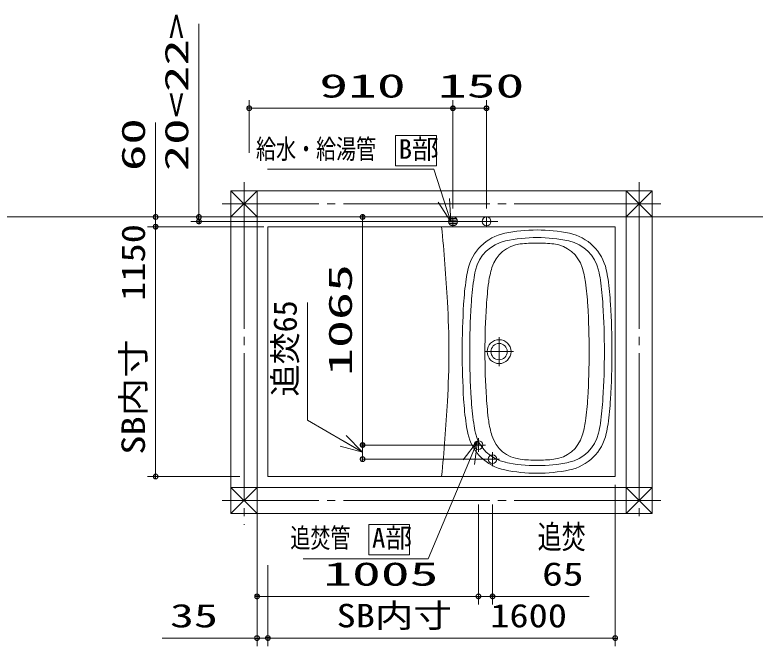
# Model space of a CAD drawing. Units: millimetres on the paper. Extents: x -375 to 305, y -152 to 152.
# Drawn here: x -162.8 to -71.9, y -37.2 to 40.3 of the extents above; entities that cross this region are included whole.
import ezdxf
from ezdxf.enums import TextEntityAlignment as Align

# ---------------------------------------------------------------- set-up
doc = ezdxf.new("R2010")
doc.units = ezdxf.units.MM
doc.linetypes.add('LONG_CHAIN', pattern=[21, 18, -1, 1, -1])
doc.layers.add('0-1_RV', color=7, linetype='Continuous', lineweight=9)
doc.layers.add('0-2_0', color=7, linetype='Continuous', lineweight=9)
doc.styles.add('ＭＳ ゴシック', font='')
doc.styles.get('ＭＳ ゴシック').set_extended_font_data('MS Gothic')

# ---------------------------------------------------------------- blocks, each defined once
blk = doc.blocks.new('_DOTSMALL')
at = {"layer": '0-2_0'}
for p, q in [((0.0746, 0.1), (-0.0746, 0.1)), ((0.1223, -0.0248), (-0.1223, -0.0248))]:
    blk.add_line(p, q, dxfattribs=at)
for points in [[(0.125, 0), (0.124, 0.0157), (0.1211, 0.0311), (0.1162, 0.046), (0.1095, 0.0602), (0.1011, 0.0735), (0.0911, 0.0856), (0.0797, 0.0963), (0.067, 0.1055), (0.0532, 0.1131), (0.0386, 0.1189), (0.0234, 0.1228), (0.0078, 0.1248), (-0.0078, 0.1248), (-0.0234, 0.1228), (-0.0386, 0.1189), (-0.0532, 0.1131), (-0.067, 0.1055), (-0.0797, 0.0963), (-0.0911, 0.0856), (-0.1011, 0.0735), (-0.1095, 0.0602), (-0.1162, 0.046), (-0.1211, 0.0311), (-0.124, 0.0157), (-0.125, 0), (0, 0)], [(-0.125, 0), (-0.124, -0.0157), (-0.1211, -0.0311), (-0.1162, -0.046), (-0.1095, -0.0602), (-0.1011, -0.0735), (-0.0911, -0.0856), (-0.0797, -0.0963), (-0.067, -0.1055), (-0.0532, -0.1131), (-0.0386, -0.1189), (-0.0234, -0.1228), (-0.0078, -0.1248), (0.0078, -0.1248), (0.0234, -0.1228), (0.0386, -0.1189), (0.0532, -0.1131), (0.067, -0.1055), (0.0797, -0.0963), (0.0911, -0.0856), (0.1011, -0.0735), (0.1095, -0.0602), (0.1162, -0.046), (0.1211, -0.0311), (0.124, -0.0157), (0.125, 0), (0, 0)]]:
    blk.add_lwpolyline(points, close=True, dxfattribs=at)
blk = doc.blocks.new('_OPEN30')
at = {"layer": '0-2_0'}
blk.add_line((0, 0), (-1, 0), dxfattribs=at)
blk.add_lwpolyline([(-1, 0.2679), (0, 0), (-1, -0.2679)], dxfattribs=at)

msp = doc.modelspace()

# ---------------------------------------------------------------- linework, layer by layer
at = {"layer": '0-1_RV'}
for p, q in [((-140.22, 15.47), (-140.22, 39.16)), ((-134.042, 23.335), (-134.042, 29.814)), ((-109.017, 16.489), (-109.017, 29.814)), ((-104.892, 16.489), (-104.892, 29.814)), ((-134.042, 28.814), (-109.017, 28.814)), ((-109.017, 28.814), (-104.892, 28.814)), ((-145.536, 15.47), (-145.536, 27.06)), ((-116.055, 25.475), (-116.055, 21.729)), ((-116.055, 25.475), (-111.055, 25.475)), ((-111.055, 25.475), (-111.055, 21.729)), ((-116.055, 21.729), (-111.055, 21.729)), ((-136.28, 18.67), (-136.28, -20.93)), ((-133.08, 15.47), (-136.28, 18.67)), ((-133.08, 18.67), (-136.28, 15.47)), ((-133.08, 18.67), (-133.08, -20.93)), ((-84.546, 18.67), (-84.546, -20.93)), ((-64.037, 15.47), (-375.164, 15.47)), ((46.546, 15.47), (-264.58, 15.47)), ((-136.78, 15.47), (-146.536, 15.47)), ((-145.536, 14.27), (-145.536, 15.47)), ((-131.175, 15.47), (-141.22, 15.47)), ((-140.22, 14.92), (-140.22, 15.47)), ((-84.546, 15.47), (-136.28, 15.47)), ((-114.158, 15.47), (-121.112, 15.47)), ((-120.112, -12.53), (-120.112, 15.47)), ((-103.515, 14.92), (-141.22, 14.92)), ((-108.471, 14.87), (-109.563, 14.87)), ((-108.489, 15.07), (-109.545, 15.07)), ((-108.527, 14.67), (-109.507, 14.67)), ((-108.595, 15.27), (-109.439, 15.27)), ((-135.18, 14.27), (-146.536, 14.27)), ((-132.246, 14.27), (-146.536, 14.27)), ((-145.536, -16.397), (-145.536, 14.27)), ((-89.08, 14.27), (-131.746, 14.27)), ((-131.746, 14.27), (-131.746, -16.397)), ((-108.702, 14.47), (-109.332, 14.47)), ((-89.08, 14.27), (-89.08, -16.397)), ((-135.18, -16.397), (-146.536, -16.397)), ((-89.08, -16.397), (-131.746, -16.397)), ((-84.546, -17.73), (-136.28, -17.73)), ((-133.08, -20.93), (-136.28, -17.73)), ((-133.08, -17.73), (-136.28, -20.93)), ((-89.08, -17.43), (-89.08, -37.226)), ((-87.746, -17.73), (-84.546, -20.93)), ((-84.546, -17.73), (-87.746, -20.93)), ((-133.08, -19.83), (-133.08, -37.226)), ((-105.88, -19.83), (-105.88, -32.11)), ((-104.146, -19.83), (-104.146, -32.11)), ((-84.546, -20.93), (-136.28, -20.93)), ((-119.333, -22.267), (-119.333, -26.013)), ((-119.333, -22.267), (-114.333, -22.267)), ((-114.333, -22.267), (-114.333, -26.013)), ((-133.08, -23.03), (-133.08, -32.11)), ((-119.333, -26.013), (-114.333, -26.013)), ((-131.746, -27.297), (-131.746, -37.226)), ((-131.746, -27.297), (-131.746, -37.226)), ((-105.88, -31.11), (-133.08, -31.11)), ((-104.146, -31.11), (-105.88, -31.11)), ((-104.146, -31.11), (-92.279, -31.11)), ((-133.08, -36.226), (-144.72, -36.226)), ((-131.746, -36.226), (-133.08, -36.226)), ((-89.08, -36.226), (-131.746, -36.226))]:
    msp.add_line(p, q, dxfattribs=at)
at = {"layer": '0-1_RV', "linetype": 'LONG_CHAIN'}
for p, q in [((-134.68, 19.736), (-134.68, -22.318)), ((-86.146, 19.736), (-86.146, -21.978)), ((-83.48, 17.07), (-137.346, 17.07)), ((-109.017, 15.539), (-109.017, 14.3)), ((-104.892, 15.539), (-104.892, 14.3)), ((-109.637, 14.92), (-108.397, 14.92)), ((-105.512, 14.92), (-104.272, 14.92)), ((-103.346, 0.723), (-103.346, -2.85)), ((-101.56, -1.064), (-105.133, -1.064)), ((-105.88, -11.677), (-105.88, -13.384)), ((-105.026, -12.53), (-106.733, -12.53)), ((-104.146, -13.41), (-104.146, -15.117)), ((-103.293, -14.264), (-105, -14.264)), ((-83.48, -19.33), (-137.346, -19.33))]:
    msp.add_line(p, q, dxfattribs=at)
at = {"layer": '0-1_RV'}
for points in [[(-131.795, 21.33), (-111.377, 21.33), (-110.131, 17.515)], [(-87.746, 15.47), (-84.546, 18.67), (-136.28, 18.67)], [(-84.546, 15.47), (-87.746, 18.67), (-87.746, -20.93)], [(-127.395, -26.512), (-112.074, -26.512), (-107.069, -14.622)]]:
    msp.add_lwpolyline(points, dxfattribs=at)
for centre, radius in [((-109.017, 14.92), 0.55), ((-109.017, 14.92), 0.55), ((-104.892, 14.92), 0.55), ((-103.346, -1.064), 1.467), ((-103.346, -1.064), 1), ((-105.88, -12.53), 0.533), ((-104.146, -14.264), 0.533)]:
    msp.add_circle(centre, radius, dxfattribs=at)
for centre, radius, start, end in [((-323.213, -7.064), 213.867, 3.24439, 5.72481), ((-98.68, -5.73), 19.6, 90, 101.67385), ((-98.68, -5.73), 19.6, 78.32615, 90), ((-101.458, 7.719), 5.867, 101.67385, 167.45224), ((-98.68, -5.73), 18.667, 90, 102.01323), ((-98.68, -5.73), 18.667, 77.98677, 90), ((-95.901, 7.719), 5.867, 12.54776, 78.32615), ((-101.566, 7.833), 4.8, 102.01323, 166.80398), ((-100.27, 8.045), 4.133, 96.58714, 163.02634), ((-98.68, -5.73), 18, 90, 96.58714), ((-98.68, -5.73), 18, 83.41286, 90), ((-97.089, 8.045), 4.133, 16.97366, 83.41286), ((-95.793, 7.833), 4.8, 13.19602, 77.98677), ((-93.129, 5.865), 11.6, 163.02634, 172.16556), ((-104.23, 5.865), 11.6, 7.83444, 16.97366), ((-93.129, 5.865), 14.4, 167.45224, 172.16556), ((-93.258, 5.885), 13.333, 166.80398, 172.06669), ((-104.101, 5.885), 13.333, 7.93331, 13.19602), ((-104.23, 5.865), 14.4, 7.83444, 12.54776), ((-66.711, 2.23), 41.067, 172.16556, 176.4593), ((-66.846, 2.204), 40, 172.06669, 176.49604), ((-66.711, 2.23), 38.267, 172.16556, 176.4593), ((-130.648, 2.23), 38.267, 3.5407, 7.83444), ((-130.513, 2.204), 40, 3.50396, 7.93331), ((-130.648, 2.23), 41.067, 3.5407, 7.83444), ((-216.181, -1.064), 106.667, 0, 3.28042), ((-13.48, -1.064), 94.4, 176.4593, 180), ((-13.48, -1.064), 93.467, 176.49604, 180), ((-13.48, -1.064), 91.6, 176.4593, 180), ((-183.88, -1.064), 91.6, 0, 3.5407), ((-183.88, -1.064), 93.467, 0, 3.50396), ((-183.88, -1.064), 94.4, 0, 3.5407), ((-216.181, -1.064), 106.667, 356.71958, 0), ((-13.48, -1.064), 94.4, 180, 183.5407), ((-13.48, -1.064), 93.467, 180, 183.50396), ((-13.48, -1.064), 91.6, 180, 183.5407), ((-183.88, -1.064), 91.6, 356.4593, 0), ((-183.88, -1.064), 93.467, 356.49604, 0), ((-183.88, -1.064), 94.4, 356.4593, 0), ((-323.213, 4.936), 213.867, 354.27519, 356.75561), ((-66.711, -4.358), 41.067, 183.5407, 187.83444), ((-66.846, -4.332), 40, 183.50396, 187.93331), ((-66.711, -4.358), 38.267, 183.5407, 187.83444), ((-130.648, -4.358), 38.267, 352.16556, 356.4593), ((-130.513, -4.332), 40, 352.06669, 356.49604), ((-130.648, -4.358), 41.067, 352.16556, 356.4593), ((-93.129, -7.992), 14.4, 187.83444, 192.54776), ((-93.258, -8.012), 13.333, 187.93331, 193.19602), ((-93.129, -7.992), 11.6, 187.83444, 196.97366), ((-104.23, -7.992), 11.6, 343.02634, 352.16556), ((-104.101, -8.012), 13.333, 346.80398, 352.06669), ((-104.23, -7.992), 14.4, 347.45224, 352.16556), ((-101.458, -9.846), 5.867, 192.54776, 258.32615), ((-101.566, -9.96), 4.8, 193.19602, 257.98677), ((-100.27, -10.172), 4.133, 196.97366, 263.41286), ((-97.089, -10.172), 4.133, 276.58714, 343.02634), ((-95.793, -9.96), 4.8, 282.01323, 346.80398), ((-95.901, -9.846), 5.867, 281.67385, 347.45224), ((-98.68, 3.603), 18, 263.41286, 270), ((-98.68, 3.603), 18, 270, 276.58714), ((-98.68, 3.603), 18.667, 257.98677, 270), ((-98.68, 3.603), 18.667, 270, 282.01323), ((-98.68, 3.603), 19.6, 258.32615, 270), ((-98.68, 3.603), 19.6, 270, 281.67385)]:
    msp.add_arc(centre, radius, start, end, dxfattribs=at)
at = {"layer": '0-2_0'}
for p, q in [((-120.112, -14.264), (-120.112, -12.53)), ((-106.38, -12.53), (-120.112, -12.53)), ((-104.646, -14.264), (-120.112, -14.264))]:
    msp.add_line(p, q, dxfattribs=at)
msp.add_lwpolyline([(-120.112, -13.397), (-126.886, -9.486), (-126.886, 4.971)], dxfattribs=at)

# ---------------------------------------------------------------- block references
at = {"layer": '0-1_RV'}
for name, p, xscale, yscale, rotation in [('_DOTSMALL', (-134.042, 28.814), 2.32, 2.32, 180), ('_DOTSMALL', (-109.017, 28.814), 2.32, 2.32, 180), ('_OPEN30', (-109.271, 14.881), 2.77, 2.77, 288.09213), ('_DOTSMALL', (-145.536, 15.47), 2.32, 2.32, 270), ('_DOTSMALL', (-140.22, 15.47), 2.32, 2.32, 270), ('_DOTSMALL', (-120.112, 15.47), 2.32, 2.32, 90), ('_DOTSMALL', (-145.536, 14.27), 2.32, 2.32, 90), ('_DOTSMALL', (-145.536, 14.27), 2.32, 2.32, 90), ('_DOTSMALL', (-140.22, 14.92), 2.32, 2.32, 90), ('_OPEN30', (-105.994, -12.069), 2.77, 2.77, 67.17006), ('_DOTSMALL', (-120.112, -12.53), 2.32, 2.32, 270), ('_DOTSMALL', (-145.536, -16.397), 2.32, 2.32, 270), ('_DOTSMALL', (-133.08, -31.11), 2.32, 2.32, 180), ('_DOTSMALL', (-104.146, -31.11), 2.32, 2.32, 180), ('_DOTSMALL', (-131.746, -36.226), 2.32, 2.32, 180), ('_DOTSMALL', (-131.746, -36.226), 2.32, 2.32, 180)]:
    msp.add_blockref(name, p, dxfattribs=dict(at, xscale=xscale, yscale=yscale, rotation=rotation))
at = {"layer": '0-1_RV', "xscale": 2.32, "yscale": 2.32}
for p in [(-109.017, 28.814), (-104.892, 28.814), (-105.88, -31.11), (-105.88, -31.11), (-133.08, -36.226), (-89.08, -36.226)]:
    msp.add_blockref('_DOTSMALL', p, dxfattribs=at)
at = {"layer": '0-2_0'}
for name, p, xscale, yscale, rotation in [('_OPEN30', (-120.112, -13.397), 2.77, 2.77, 330), ('_DOTSMALL', (-120.112, -12.53), 2.32, 2.32, 90), ('_DOTSMALL', (-120.112, -14.264), 2.32, 2.32, 270)]:
    msp.add_blockref(name, p, dxfattribs=dict(at, xscale=xscale, yscale=yscale, rotation=rotation))

# ---------------------------------------------------------------- texts
at = {"layer": '0-1_RV', "style": 'ＭＳ ゴシック'}
for s, width, p in [('20<22>', 1.65, (-140.665, 21.089)), ('60', 1.65, (-145.981, 21.11)), ('SB内寸\u30001150', 1.2, (-145.981, -13.714)), ('1065', 1.75, (-120.556, -4.057))]:
    msp.add_text(s, height=2.886, rotation=90, dxfattribs=dict(at, width=width)).set_placement(p, align=Align.BOTTOM_LEFT)
for s, height, width, p in [('910', 2.889, 1.8, (-125.43, 29.259)), ('150', 2.889, 1.8, (-110.855, 29.259)), ('給水・給湯管\u3000', 2.405, 0.75, (-133.208, 21.889)), ('追焚管\u3000', 2.405, 0.75, (-128.986, -25.853)), ('追焚', 2.886, 0.75, (-98.613, -26.11)), ('1005', 2.889, 1.8, (-124.946, -30.665)), ('65', 2.886, 1.3, (-98.065, -30.665)), ('SB内寸\u30001600', 2.886, 1.2, (-123.313, -35.782)), ('35', 2.886, 1.5, (-143.775, -35.782))]:
    msp.add_text(s, height=height, dxfattribs=dict(at, width=width)).set_placement(p, align=Align.BOTTOM_LEFT)
for s, p in [('B部', (-115.676, 21.889)), ('A部', (-118.954, -25.853))]:
    msp.add_text(s, height=2.405, dxfattribs=at).set_placement(p, align=Align.BOTTOM_LEFT)
at = {"layer": '0-2_0', "style": 'ＭＳ ゴシック'}
msp.add_text('追焚65', height=2.886, rotation=90, dxfattribs=at).set_placement((-127.33, -6.569), align=Align.BOTTOM_LEFT)

doc.saveas('drawing.dxf')
